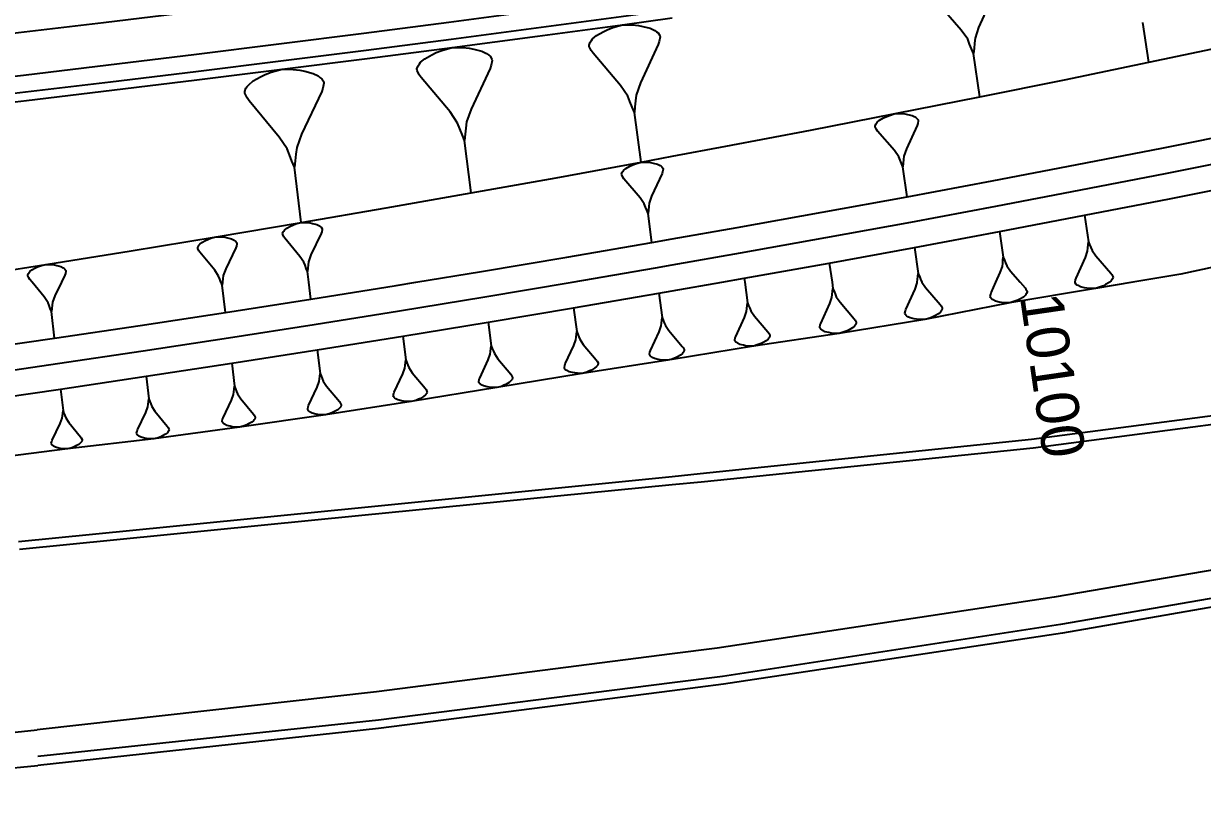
# Model space of a CAD drawing. Extents: x 389565 to 391267, y 804651 to 804848.
# Drawn here: x 390662 to 390731.1, y 804669.7 to 804715.2 of the extents above; entities that cross this region are included whole.
import ezdxf
from ezdxf.enums import TextEntityAlignment as Align

# ---------------------------------------------------------------- set-up
doc = ezdxf.new("R2010")
doc.units = 0
doc.layers.get('0').update_dxf_attribs({"linetype": 'CONTINUOUS'})
doc.styles.add('ARIAL', font='ARIAL.FON')

msp = doc.modelspace()

# ---------------------------------------------------------------- linework, layer by layer
at = {"color": 7}
for p, q in [((390716.9283, 804714.7699), (390715.5054, 804716.411)), ((390718.8363, 804716.8973), (390717.942, 804714.9179)), ((390696.1879, 804714.7894), (390696.5085, 804714.9175)), ((390696.5085, 804714.9175), (390697.0779, 804715.0793)), ((390697.0779, 804715.0793), (390697.6699, 804715.0752)), ((390697.6699, 804715.0752), (390698.013, 804715.0373)), ((390698.013, 804715.0373), (390698.2732, 804714.9881)), ((390698.2732, 804714.9881), (390698.7105, 804714.8786)), ((390698.7105, 804714.8786), (390698.9819, 804714.7464)), ((390717.942, 804714.9179), (390717.737, 804714.2963)), ((390727.9155, 804712.8869), (390727.5625, 804715.2235)), ((390695.26, 804714.1565), (390695.3317, 804714.2507)), ((390695.3317, 804714.2507), (390695.558, 804714.4504)), ((390695.558, 804714.4504), (390695.9503, 804714.6727)), ((390695.9503, 804714.6727), (390696.1879, 804714.7894)), ((390698.9819, 804714.7464), (390699.0761, 804714.6747)), ((390699.0761, 804714.6747), (390699.1704, 804714.603)), ((390699.1704, 804714.603), (390699.2759, 804714.4484)), ((390699.2871, 804714.3654), (390699.238, 804714.1053)), ((390699.2759, 804714.4484), (390699.2871, 804714.3654)), ((390717.3025, 804714.2329), (390716.9283, 804714.7699)), ((390717.4172, 804713.9538), (390717.3025, 804714.2329)), ((390717.737, 804714.2963), (390717.7068, 804713.9961)), ((390686.1675, 804713.4491), (390686.5075, 804713.5829)), ((390686.5075, 804713.5829), (390687.111, 804713.7511)), ((390687.111, 804713.7511), (390687.7375, 804713.7436)), ((390687.7375, 804713.7436), (390688.1005, 804713.7017)), ((390688.1005, 804713.7017), (390688.3755, 804713.6483)), ((390688.3755, 804713.6483), (390688.8378, 804713.53)), ((390688.8378, 804713.53), (390689.1244, 804713.3887)), ((390695.1278, 804713.8851), (390695.1883, 804714.0623)), ((390695.1391, 804713.8021), (390695.1278, 804713.8851)), ((390695.2559, 804713.5645), (390695.1391, 804713.8021)), ((390695.1883, 804714.0623), (390695.26, 804714.1565)), ((390695.3614, 804713.4098), (390695.2559, 804713.5645)), ((390699.1775, 804713.9281), (390698.1318, 804711.6738)), ((390699.238, 804714.1053), (390699.1775, 804713.9281)), ((390717.5319, 804713.6748), (390717.4172, 804713.9538)), ((390717.6466, 804713.3957), (390717.5319, 804713.6748)), ((390717.6767, 804713.6959), (390717.6466, 804713.3957)), ((390717.7068, 804713.9961), (390717.6767, 804713.6959)), ((390685.1057, 804712.6847), (390685.1821, 804712.7841)), ((390685.1821, 804712.7841), (390685.2585, 804712.8834)), ((390685.2585, 804712.8834), (390685.4991, 804713.0936)), ((390685.4991, 804713.0936), (390685.9154, 804713.3267)), ((390685.9154, 804713.3267), (390686.1675, 804713.4491)), ((390689.1244, 804713.3887), (390689.2237, 804713.3124)), ((390689.2237, 804713.3124), (390689.3231, 804713.236)), ((390689.3231, 804713.236), (390689.4339, 804713.0718)), ((390689.4454, 804712.9839), (390689.392, 804712.7088)), ((390689.4339, 804713.0718), (390689.4454, 804712.9839)), ((390696.9704, 804711.5161), (390695.3614, 804713.4098)), ((390718.0166, 804710.8614), (390717.6466, 804713.3957)), ((390675.8774, 804712.0325), (390676.1433, 804712.1599)), ((390676.1433, 804712.1599), (390676.5017, 804712.2989)), ((390676.5017, 804712.2989), (390677.1376, 804712.4728)), ((390677.1376, 804712.4728), (390677.7968, 804712.4616)), ((390677.7968, 804712.4616), (390678.1785, 804712.4156)), ((390678.1785, 804712.4156), (390678.4676, 804712.358)), ((390678.4676, 804712.358), (390678.9534, 804712.2311)), ((390678.9534, 804712.2311), (390679.2542, 804712.0809)), ((390685.0409, 804712.4975), (390685.1057, 804712.6847)), ((390685.0523, 804712.4097), (390685.0409, 804712.4975)), ((390685.1747, 804712.1576), (390685.0523, 804712.4097)), ((390685.2855, 804711.9933), (390685.1747, 804712.1576)), ((390689.3271, 804712.5216), (390688.2084, 804710.1413)), ((390689.392, 804712.7088), (390689.3271, 804712.5216)), ((390675.022, 804711.3613), (390675.1029, 804711.4654)), ((390675.1029, 804711.4654), (390675.1838, 804711.5695)), ((390675.1838, 804711.5695), (390675.4381, 804711.7894)), ((390675.4381, 804711.7894), (390675.8774, 804712.0325)), ((390679.2542, 804712.0809), (390679.3583, 804712)), ((390679.3583, 804712), (390679.4625, 804711.9191)), ((390679.4625, 804711.9191), (390679.5782, 804711.7457)), ((390679.5898, 804711.6532), (390679.5322, 804711.3641)), ((390679.5782, 804711.7457), (390679.5898, 804711.6532)), ((390686.9784, 804709.9806), (390685.2855, 804711.9933)), ((390697.3924, 804710.8975), (390696.9704, 804711.5161)), ((390698.1318, 804711.6738), (390697.8901, 804710.9651)), ((390674.9528, 804711.1646), (390675.022, 804711.3613)), ((390674.9644, 804711.0721), (390674.9528, 804711.1646)), ((390675.0918, 804710.8062), (390674.9644, 804711.0721)), ((390675.2075, 804710.6328), (390675.0918, 804710.8062)), ((390679.4629, 804711.1674), (390678.2733, 804708.6687)), ((390679.5322, 804711.3641), (390679.4629, 804711.1674)), ((390697.5204, 804710.5769), (390697.3924, 804710.8975)), ((390697.8901, 804710.9651), (390697.8522, 804710.6219)), ((390676.9782, 804708.506), (390675.2075, 804710.6328)), ((390688.2084, 804710.1413), (390687.9489, 804709.3925)), ((390697.6484, 804710.2563), (390697.5204, 804710.5769)), ((390697.7764, 804709.9357), (390697.6484, 804710.2563)), ((390697.8143, 804710.2788), (390697.7764, 804709.9357)), ((390697.8522, 804710.6219), (390697.8143, 804710.2788)), ((390687.4217, 804709.3236), (390686.9784, 804709.9806)), ((390687.9489, 804709.3925), (390687.9069, 804709.0296)), ((390698.1708, 804707.0321), (390697.7764, 804709.9357)), ((390711.9642, 804709.3091), (390712.0072, 804709.3665)), ((390712.0072, 804709.3665), (390712.1433, 804709.4885)), ((390712.1433, 804709.4885), (390712.3799, 804709.6249)), ((390712.3799, 804709.6249), (390712.5233, 804709.6967)), ((390712.5233, 804709.6967), (390712.7169, 804709.7757)), ((390712.7169, 804709.7757), (390713.061, 804709.8763)), ((390713.061, 804709.8763), (390713.4196, 804709.8765)), ((390713.4196, 804709.8765), (390713.6276, 804709.8551)), ((390713.6276, 804709.8551), (390713.7854, 804709.8265)), ((390713.7854, 804709.8265), (390714.0508, 804709.7621)), ((390714.0508, 804709.7621), (390714.2157, 804709.6834)), ((390714.2157, 804709.6834), (390714.2731, 804709.6404)), ((390714.2731, 804709.6404), (390714.3305, 804709.5974)), ((390714.3305, 804709.5974), (390714.3951, 804709.5042)), ((390714.4023, 804709.454), (390714.3737, 804709.2962)), ((390714.3951, 804709.5042), (390714.4023, 804709.454)), ((390678.2733, 804708.6687), (390677.9963, 804707.8822)), ((390687.5555, 804708.9837), (390687.4217, 804709.3236)), ((390687.6893, 804708.6437), (390687.5555, 804708.9837)), ((390687.8231, 804708.3037), (390687.6893, 804708.6437)), ((390687.865, 804708.6667), (390687.8231, 804708.3037)), ((390687.9069, 804709.0296), (390687.865, 804708.6667)), ((390711.8854, 804709.1442), (390711.9212, 804709.2517)), ((390711.8926, 804709.094), (390711.8854, 804709.1442)), ((390711.9644, 804708.9506), (390711.8926, 804709.094)), ((390711.9212, 804709.2517), (390711.9642, 804709.3091)), ((390712.029, 804708.8574), (390711.9644, 804708.9506)), ((390713.0121, 804707.7177), (390712.029, 804708.8574)), ((390714.3379, 804709.1886), (390713.7148, 804707.8185)), ((390714.3737, 804709.2962), (390714.3379, 804709.1886)), ((390677.4412, 804707.8124), (390676.9782, 804708.506)), ((390688.2251, 804705.2286), (390687.8231, 804708.3037)), ((390677.5802, 804707.454), (390677.4412, 804707.8124)), ((390677.7192, 804707.0956), (390677.5802, 804707.454)), ((390677.9503, 804707.5005), (390677.9042, 804707.1189)), ((390677.9963, 804707.8822), (390677.9503, 804707.5005)), ((390713.2705, 804707.345), (390713.0121, 804707.7177)), ((390713.3495, 804707.1514), (390713.2705, 804707.345)), ((390713.5717, 804707.3882), (390713.5503, 804707.1802)), ((390713.7148, 804707.8185), (390713.5717, 804707.3882)), ((390677.8582, 804706.7372), (390677.7192, 804707.0956)), ((390677.9042, 804707.1189), (390677.8582, 804706.7372)), ((390678.265, 804703.4994), (390677.8582, 804706.7372)), ((390697.1494, 804706.5475), (390697.2818, 804706.6643)), ((390697.2818, 804706.6643), (390697.5112, 804706.7943)), ((390697.5112, 804706.7943), (390697.6502, 804706.8626)), ((390697.6502, 804706.8626), (390697.8377, 804706.9375)), ((390697.8377, 804706.9375), (390698.1708, 804707.0321)), ((390698.1708, 804707.0321), (390698.517, 804707.0297)), ((390698.517, 804707.0297), (390698.7177, 804707.0075)), ((390698.7177, 804707.0075), (390698.8699, 804706.9788)), ((390698.8699, 804706.9788), (390699.1257, 804706.9147)), ((390699.1257, 804706.9147), (390699.2844, 804706.8374)), ((390699.2844, 804706.8374), (390699.3395, 804706.7955)), ((390699.3395, 804706.7955), (390699.3946, 804706.7535)), ((390699.3946, 804706.7535), (390699.4563, 804706.6631)), ((390699.4629, 804706.6146), (390699.4342, 804706.4624)), ((390699.4563, 804706.6631), (390699.4629, 804706.6146)), ((390713.4285, 804706.9578), (390713.3495, 804707.1514)), ((390713.5075, 804706.7642), (390713.4285, 804706.9578)), ((390713.5289, 804706.9722), (390713.5075, 804706.7642)), ((390713.7595, 804705.0074), (390713.5075, 804706.7642)), ((390713.5503, 804707.1802), (390713.5289, 804706.9722)), ((390697.0302, 804706.3336), (390697.0655, 804706.4372)), ((390697.0368, 804706.2851), (390697.0302, 804706.3336)), ((390697.105, 804706.1461), (390697.0368, 804706.2851)), ((390697.0655, 804706.4372), (390697.1074, 804706.4924)), ((390697.1667, 804706.0556), (390697.105, 804706.1461)), ((390697.1074, 804706.4924), (390697.1494, 804706.5475)), ((390698.1079, 804704.948), (390697.1667, 804706.0556)), ((390699.3988, 804706.3588), (390698.7872, 804705.0402)), ((390699.4342, 804706.4624), (390699.3988, 804706.3588)), ((390698.3547, 804704.5862), (390698.1079, 804704.948)), ((390698.4296, 804704.3987), (390698.3547, 804704.5862)), ((390698.6458, 804704.6257), (390698.6237, 804704.425)), ((390698.7872, 804705.0402), (390698.6458, 804704.6257)), ((390698.5045, 804704.2111), (390698.4296, 804704.3987)), ((390698.5793, 804704.0236), (390698.5045, 804704.2111)), ((390698.6015, 804704.2243), (390698.5793, 804704.0236)), ((390698.81, 804702.3253), (390698.5793, 804704.0236)), ((390698.6237, 804704.425), (390698.6015, 804704.2243)), ((390724.1483, 804703.9208), (390724.3782, 804702.3736)), ((390677.2874, 804703.0474), (390677.4147, 804703.1575)), ((390677.4147, 804703.1575), (390677.6345, 804703.2791)), ((390677.6345, 804703.2791), (390677.7675, 804703.3428)), ((390677.7675, 804703.3428), (390677.9468, 804703.4124)), ((390677.9468, 804703.4124), (390678.265, 804703.4994)), ((390678.265, 804703.4994), (390678.5948, 804703.4938)), ((390678.5948, 804703.4938), (390678.7858, 804703.4708)), ((390678.7858, 804703.4708), (390678.9304, 804703.4419)), ((390678.9304, 804703.4419), (390679.1735, 804703.3784)), ((390679.1735, 804703.3784), (390679.324, 804703.3033)), ((390679.324, 804703.3033), (390679.3761, 804703.2628)), ((390679.3761, 804703.2628), (390679.4282, 804703.2224)), ((390679.4282, 804703.2224), (390679.4861, 804703.1356)), ((390679.4861, 804703.1356), (390679.4919, 804703.0893)), ((390672.4392, 804702.3271), (390672.6565, 804702.4467)), ((390672.6565, 804702.4467), (390672.7881, 804702.5093)), ((390672.7881, 804702.5093), (390672.9653, 804702.5775)), ((390672.9653, 804702.5775), (390673.2798, 804702.6626)), ((390673.2798, 804702.6626), (390673.6055, 804702.6563)), ((390673.6055, 804702.6563), (390673.794, 804702.6331)), ((390673.794, 804702.6331), (390673.9368, 804702.6043)), ((390673.9368, 804702.6043), (390674.1767, 804702.5409)), ((390674.1767, 804702.5409), (390674.3251, 804702.4664)), ((390674.3251, 804702.4664), (390674.3765, 804702.4263)), ((390674.3765, 804702.4263), (390674.4278, 804702.3862)), ((390677.1718, 804702.8449), (390677.2065, 804702.9432)), ((390677.1776, 804702.7986), (390677.1718, 804702.8449)), ((390677.2414, 804702.6655), (390677.1776, 804702.7986)), ((390677.2065, 804702.9432), (390677.247, 804702.9953)), ((390677.2993, 804702.5788), (390677.2414, 804702.6655)), ((390677.247, 804702.9953), (390677.2874, 804703.0474)), ((390678.1852, 804701.5147), (390677.2993, 804702.5788)), ((390679.4284, 804702.8463), (390678.8332, 804701.5961)), ((390679.4631, 804702.9446), (390679.4284, 804702.8463)), ((390679.4919, 804703.0893), (390679.4631, 804702.9446)), ((390719.1688, 804702.97), (390719.3887, 804701.4638)), ((390672.1986, 804702.0189), (390672.2331, 804702.116)), ((390672.2042, 804701.9732), (390672.1986, 804702.0189)), ((390672.2668, 804701.8417), (390672.2042, 804701.9732)), ((390672.2331, 804702.116), (390672.2731, 804702.1674)), ((390672.3238, 804701.7559), (390672.2668, 804701.8417)), ((390672.2731, 804702.1674), (390672.3132, 804702.2187)), ((390672.3132, 804702.2187), (390672.4392, 804702.3271)), ((390673.1961, 804700.7028), (390672.3238, 804701.7559)), ((390674.4271, 804702.0148), (390673.8362, 804700.7816)), ((390674.4616, 804702.1118), (390674.4271, 804702.0148)), ((390674.4278, 804702.3862), (390674.4848, 804702.3004)), ((390674.4904, 804702.2546), (390674.4616, 804702.1118)), ((390674.4848, 804702.3004), (390674.4904, 804702.2546)), ((390714.1855, 804702.0378), (390714.4043, 804700.5123)), ((390724.2001, 804701.4434), (390724.3243, 804701.8234)), ((390724.3243, 804701.8234), (390724.3423, 804702.0068)), ((390724.3423, 804702.0068), (390724.3602, 804702.1902)), ((390724.3602, 804702.1902), (390724.3782, 804702.3736)), ((390724.3782, 804702.3736), (390724.4486, 804702.2033)), ((390724.4486, 804702.2033), (390724.5191, 804702.033)), ((390724.5191, 804702.033), (390724.5896, 804701.8628)), ((390724.5896, 804701.8628), (390724.819, 804701.5354)), ((390662.9924, 804700.9635), (390663.2993, 804701.045)), ((390663.2993, 804701.045), (390663.6168, 804701.0372)), ((390663.6168, 804701.0372), (390663.8005, 804701.0137)), ((390678.4169, 804701.1676), (390678.1852, 804701.5147)), ((390678.4864, 804700.9883), (390678.4169, 804701.1676)), ((390678.6946, 804701.2025), (390678.6716, 804701.0116)), ((390678.8332, 804701.5961), (390678.6946, 804701.2025)), ((390709.1985, 804701.1241), (390709.3569, 804700)), ((390719.335, 804700.9286), (390719.3529, 804701.107)), ((390719.3529, 804701.107), (390719.3708, 804701.2854)), ((390719.3708, 804701.2854), (390719.3887, 804701.4638)), ((390719.3887, 804701.4638), (390719.4569, 804701.298)), ((390719.4569, 804701.298), (390719.525, 804701.1321)), ((390719.525, 804701.1321), (390719.5932, 804700.9663)), ((390723.6569, 804700.2332), (390724.2001, 804701.4434)), ((390724.819, 804701.5354), (390725.6905, 804700.5353)), ((390662.2422, 804700.4228), (390662.2763, 804700.5172)), ((390662.2475, 804700.3782), (390662.2422, 804700.4228)), ((390662.3079, 804700.2496), (390662.2475, 804700.3782)), ((390662.2763, 804700.5172), (390662.3156, 804700.5671)), ((390662.3156, 804700.5671), (390662.355, 804700.617)), ((390662.355, 804700.617), (390662.4783, 804700.722)), ((390662.4783, 804700.722), (390662.6907, 804700.8375)), ((390662.6907, 804700.8375), (390662.8193, 804700.8979)), ((390662.8193, 804700.8979), (390662.9924, 804700.9635)), ((390663.8005, 804701.0137), (390663.9395, 804700.9849)), ((390663.9395, 804700.9849), (390664.1731, 804700.922)), ((390664.1731, 804700.922), (390664.3174, 804700.8486)), ((390664.4146, 804700.4078), (390664.2167, 804700)), ((390664.3174, 804700.8486), (390664.3673, 804700.8092)), ((390664.3673, 804700.8092), (390664.4171, 804700.7699)), ((390664.4487, 804700.5023), (390664.4146, 804700.4078)), ((390664.4171, 804700.7699), (390664.4722, 804700.686)), ((390664.4775, 804700.6414), (390664.4487, 804700.5023)), ((390664.4722, 804700.686), (390664.4775, 804700.6414)), ((390673.424, 804700.3595), (390673.1961, 804700.7028)), ((390673.4923, 804700.1823), (390673.424, 804700.3595)), ((390673.6984, 804700.3933), (390673.6752, 804700.2048)), ((390673.8362, 804700.7816), (390673.6984, 804700.3933)), ((390678.556, 804700.809), (390678.4864, 804700.9883)), ((390678.6255, 804700.6297), (390678.556, 804700.809)), ((390678.6486, 804700.8206), (390678.6255, 804700.6297)), ((390678.7046, 804700), (390678.6255, 804700.6297)), ((390678.6716, 804701.0116), (390678.6486, 804700.8206)), ((390714.3857, 804700.3318), (390714.4043, 804700.5123)), ((390714.4043, 804700.5123), (390714.4729, 804700.3443)), ((390718.9605, 804700), (390719.2131, 804700.5592)), ((390719.2131, 804700.5592), (390719.335, 804700.9286)), ((390719.5932, 804700.9663), (390719.8156, 804700.6471)), ((390719.8156, 804700.6471), (390720.3767, 804700)), ((390725.6905, 804700.5353), (390725.7478, 804700.4534)), ((390725.7478, 804700.4534), (390725.8117, 804700.3274)), ((390662.363, 804700.1657), (390662.3079, 804700.2496)), ((390662.4989, 804700), (390662.363, 804700.1657)), ((390663.2082, 804699.1349), (390662.4989, 804700)), ((390664.2167, 804700), (390663.8326, 804699.2086)), ((390673.5605, 804700.005), (390673.4923, 804700.1823)), ((390673.5624, 804700), (390673.5605, 804700.005)), ((390673.6287, 804699.8277), (390673.5624, 804700)), ((390673.65, 804700), (390673.6287, 804699.8277)), ((390673.8257, 804698.2274), (390673.6287, 804699.8277)), ((390673.652, 804700.0162), (390673.65, 804700)), ((390673.6752, 804700.2048), (390673.652, 804700.0162)), ((390678.8291, 804699.0097), (390678.7046, 804700)), ((390704.2079, 804700.2291), (390704.2396, 804700)), ((390704.2396, 804700), (390704.406, 804698.7971)), ((390709.3569, 804700), (390709.4081, 804699.6366)), ((390714.2243, 804699.5969), (390714.3486, 804699.9706)), ((390714.3486, 804699.9706), (390714.3516, 804700)), ((390714.3516, 804700), (390714.3672, 804700.1512)), ((390714.3672, 804700.1512), (390714.3857, 804700.3318)), ((390714.4729, 804700.3443), (390714.5415, 804700.1762)), ((390714.5415, 804700.1762), (390714.6101, 804700.0081)), ((390714.6101, 804700.0081), (390714.6157, 804700)), ((390714.6157, 804700), (390714.8345, 804699.6844)), ((390714.8345, 804699.6844), (390715.6881, 804698.6948)), ((390718.6817, 804699.3828), (390718.9605, 804700)), ((390720.3767, 804700), (390720.6612, 804699.6718)), ((390720.6612, 804699.6718), (390720.7168, 804699.592)), ((390723.6013, 804699.999), (390723.6015, 804700)), ((390723.6079, 804699.9548), (390723.6013, 804699.999)), ((390723.6015, 804700), (390723.6258, 804700.1382)), ((390723.6653, 804699.873), (390723.6079, 804699.9548)), ((390723.6258, 804700.1382), (390723.6569, 804700.2332)), ((390723.716, 804699.8353), (390723.6653, 804699.873)), ((390723.7668, 804699.7977), (390723.716, 804699.8353)), ((390723.9126, 804699.729), (390723.7668, 804699.7977)), ((390724.1467, 804699.6734), (390723.9126, 804699.729)), ((390724.2859, 804699.6489), (390724.1467, 804699.6734)), ((390725.0882, 804699.7229), (390724.7853, 804699.6327)), ((390725.2585, 804699.7934), (390725.0882, 804699.7229)), ((390725.3845, 804699.8573), (390725.2585, 804699.7934)), ((390725.5925, 804699.9785), (390725.3845, 804699.8573)), ((390725.6162, 804700), (390725.5925, 804699.9785)), ((390725.7119, 804700.0866), (390725.6162, 804700)), ((390725.7496, 804700.1374), (390725.7119, 804700.0866)), ((390725.7872, 804700.1882), (390725.7496, 804700.1374)), ((390725.8183, 804700.2832), (390725.7872, 804700.1882)), ((390725.8117, 804700.3274), (390725.8183, 804700.2832)), ((390663.4287, 804698.7992), (390663.2082, 804699.1349)), ((390663.8326, 804699.2086), (390663.6963, 804698.8308)), ((390699.2137, 804699.3526), (390699.406, 804697.9363)), ((390709.2303, 804698.7446), (390709.3524, 804699.1086)), ((390709.3524, 804699.1086), (390709.371, 804699.2846)), ((390709.371, 804699.2846), (390709.3895, 804699.4606)), ((390709.3895, 804699.4606), (390709.4081, 804699.6366)), ((390709.4081, 804699.6366), (390709.4745, 804699.4726)), ((390709.4745, 804699.4726), (390709.541, 804699.3086)), ((390709.541, 804699.3086), (390709.6075, 804699.1445)), ((390709.6075, 804699.1445), (390709.8254, 804698.8285)), ((390713.6832, 804698.4072), (390714.2243, 804699.5969)), ((390718.627, 804699.155), (390718.6512, 804699.2904)), ((390718.6333, 804699.112), (390718.627, 804699.155)), ((390718.6889, 804699.0322), (390718.6333, 804699.112)), ((390718.6512, 804699.2904), (390718.6817, 804699.3828)), ((390718.7382, 804698.9955), (390718.6889, 804699.0322)), ((390718.7875, 804698.9587), (390718.7382, 804698.9955)), ((390720.3619, 804699.0128), (390720.2391, 804698.9509)), ((390720.5645, 804699.1303), (390720.3619, 804699.0128)), ((390720.681, 804699.2352), (390720.5645, 804699.1303)), ((390720.7178, 804699.2845), (390720.681, 804699.2352)), ((390720.7168, 804699.592), (390720.7787, 804699.4692)), ((390720.7545, 804699.3338), (390720.7178, 804699.2845)), ((390720.785, 804699.4262), (390720.7545, 804699.3338)), ((390720.7787, 804699.4692), (390720.785, 804699.4262)), ((390724.4693, 804699.6309), (390724.2859, 804699.6489)), ((390724.7853, 804699.6327), (390724.4693, 804699.6309)), ((390663.4944, 804698.626), (390663.4287, 804698.7992)), ((390663.56, 804698.4529), (390663.4944, 804698.626)), ((390663.6257, 804698.2798), (390663.56, 804698.4529)), ((390663.6492, 804698.4634), (390663.6257, 804698.2798)), ((390663.8099, 804696.7188), (390663.6257, 804698.2798)), ((390663.6728, 804698.6471), (390663.6492, 804698.4634)), ((390663.6963, 804698.8308), (390663.6728, 804698.6471)), ((390694.216, 804698.4948), (390694.4004, 804697.1113)), ((390704.2328, 804697.9393), (390704.3512, 804698.2892)), ((390704.3512, 804698.2892), (390704.3694, 804698.4585)), ((390704.3694, 804698.4585), (390704.3877, 804698.6278)), ((390704.3877, 804698.6278), (390704.406, 804698.7971)), ((390704.406, 804698.7971), (390704.4695, 804698.6392)), ((390704.4695, 804698.6392), (390704.5331, 804698.4812)), ((390704.5331, 804698.4812), (390704.5966, 804698.3232)), ((390704.5966, 804698.3232), (390704.8056, 804698.0185)), ((390708.7, 804697.5863), (390709.2303, 804698.7446)), ((390709.8254, 804698.8285), (390710.6551, 804697.8618)), ((390713.6273, 804698.1768), (390713.6521, 804698.3138)), ((390713.6521, 804698.3138), (390713.6832, 804698.4072)), ((390715.6881, 804698.6948), (390715.7442, 804698.6139)), ((390715.7444, 804698.3026), (390715.7071, 804698.2527)), ((390715.7442, 804698.6139), (390715.8065, 804698.4894)), ((390715.7817, 804698.3524), (390715.7444, 804698.3026)), ((390715.8128, 804698.4458), (390715.7817, 804698.3524)), ((390715.8065, 804698.4894), (390715.8128, 804698.4458)), ((390718.9292, 804698.8915), (390718.7875, 804698.9587)), ((390719.1569, 804698.8368), (390718.9292, 804698.8915)), ((390719.2923, 804698.8127), (390719.1569, 804698.8368)), ((390719.4707, 804698.7948), (390719.2923, 804698.8127)), ((390719.7783, 804698.7957), (390719.4707, 804698.7948)), ((390720.0732, 804698.8827), (390719.7783, 804698.7957)), ((390720.2391, 804698.9509), (390720.0732, 804698.8827)), ((390689.215, 804697.6555), (390689.3958, 804696.2725)), ((390699.3506, 804697.4343), (390699.3691, 804697.6016)), ((390699.3691, 804697.6016), (390699.3875, 804697.769)), ((390699.3875, 804697.769), (390699.406, 804697.9363)), ((390699.406, 804697.9363), (390699.4685, 804697.78)), ((390699.4685, 804697.78), (390699.5309, 804697.6236)), ((390699.5309, 804697.6236), (390699.5934, 804697.4672)), ((390703.7197, 804696.8259), (390704.2328, 804697.9393)), ((390704.8056, 804698.0185), (390705.6017, 804697.0863)), ((390708.6695, 804697.4953), (390708.7, 804697.5863)), ((390710.6551, 804697.8618), (390710.7096, 804697.7828)), ((390710.7096, 804697.7828), (390710.77, 804697.6612)), ((390710.776, 804697.6187), (390710.7455, 804697.5277)), ((390710.77, 804697.6612), (390710.776, 804697.6187)), ((390713.6336, 804698.1332), (390713.6273, 804698.1768)), ((390713.6897, 804698.0523), (390713.6336, 804698.1332)), ((390713.7395, 804698.015), (390713.6897, 804698.0523)), ((390713.7893, 804697.9776), (390713.7395, 804698.015)), ((390713.9326, 804697.9092), (390713.7893, 804697.9776)), ((390714.163, 804697.8533), (390713.9326, 804697.9092)), ((390714.3, 804697.8285), (390714.163, 804697.8533)), ((390714.4806, 804697.8099), (390714.3, 804697.8285)), ((390714.792, 804697.8101), (390714.4806, 804697.8099)), ((390715.0908, 804697.8974), (390714.792, 804697.8101)), ((390715.2589, 804697.966), (390715.0908, 804697.8974)), ((390715.3834, 804698.0284), (390715.2589, 804697.966)), ((390715.5888, 804698.1468), (390715.3834, 804698.0284)), ((390715.7071, 804698.2527), (390715.5888, 804698.1468)), ((390694.3635, 804696.7846), (390694.3819, 804696.948)), ((390694.3819, 804696.948), (390694.4004, 804697.1113)), ((390694.4004, 804697.1113), (390694.461, 804696.9585)), ((390694.461, 804696.9585), (390694.5216, 804696.8057)), ((390698.7226, 804695.989), (390699.2327, 804697.0886)), ((390699.2327, 804697.0886), (390699.3506, 804697.4343)), ((390699.5934, 804697.4672), (390699.7992, 804697.1655)), ((390699.7992, 804697.1655), (390700, 804696.9291)), ((390700, 804696.9291), (390700.584, 804696.2418)), ((390705.6017, 804697.0863), (390705.6539, 804697.0101)), ((390705.6539, 804697.0101), (390705.7118, 804696.893)), ((390708.645, 804697.3618), (390708.6695, 804697.4953)), ((390708.651, 804697.3193), (390708.645, 804697.3618)), ((390708.7054, 804697.2403), (390708.651, 804697.3193)), ((390708.7539, 804697.2038), (390708.7054, 804697.2403)), ((390708.8024, 804697.1673), (390708.7539, 804697.2038)), ((390708.9419, 804697.1002), (390708.8024, 804697.1673)), ((390709.1664, 804697.0452), (390708.9419, 804697.1002)), ((390709.2999, 804697.0206), (390709.1664, 804697.0452)), ((390709.4759, 804697.0021), (390709.2999, 804697.0206)), ((390709.7794, 804697.0015), (390709.4759, 804697.0021)), ((390710.0709, 804697.0859), (390709.7794, 804697.0015)), ((390710.2349, 804697.1524), (390710.0709, 804697.0859)), ((390710.3564, 804697.2129), (390710.2349, 804697.1524)), ((390710.557, 804697.3278), (390710.3564, 804697.2129)), ((390710.6725, 804697.4308), (390710.557, 804697.3278)), ((390710.709, 804697.4793), (390710.6725, 804697.4308)), ((390710.7455, 804697.5277), (390710.709, 804697.4793)), ((390684.2106, 804696.835), (390684.3878, 804695.4526)), ((390689.3769, 804696.1092), (390689.3958, 804696.2725)), ((390689.3958, 804696.2725), (390689.456, 804696.1195)), ((390693.7283, 804695.2115), (390694.229, 804696.2839)), ((390694.229, 804696.2839), (390694.345, 804696.6212)), ((390694.345, 804696.6212), (390694.3635, 804696.7846)), ((390694.5216, 804696.8057), (390694.5822, 804696.6528)), ((390694.5822, 804696.6528), (390694.7824, 804696.3577)), ((390694.7824, 804696.3577), (390695.5465, 804695.4538)), ((390700.584, 804696.2418), (390700.6355, 804696.1664)), ((390703.6662, 804696.61), (390703.6901, 804696.7384)), ((390703.6718, 804696.5691), (390703.6662, 804696.61)), ((390703.7241, 804696.4929), (390703.6718, 804696.5691)), ((390703.6901, 804696.7384), (390703.7197, 804696.8259)), ((390703.7706, 804696.4577), (390703.7241, 804696.4929)), ((390703.8172, 804696.4224), (390703.7706, 804696.4577)), ((390703.9513, 804696.3576), (390703.8172, 804696.4224)), ((390704.1672, 804696.3041), (390703.9513, 804696.3576)), ((390704.2956, 804696.2801), (390704.1672, 804696.3041)), ((390704.4649, 804696.2619), (390704.2956, 804696.2801)), ((390704.7569, 804696.2606), (390704.4649, 804696.2619)), ((390705.0376, 804696.3411), (390704.7569, 804696.2606)), ((390705.1956, 804696.4047), (390705.0376, 804696.3411)), ((390705.3127, 804696.4626), (390705.1956, 804696.4047)), ((390705.5059, 804696.5727), (390705.3127, 804696.4626)), ((390705.6174, 804696.6715), (390705.5059, 804696.5727)), ((390705.6526, 804696.7181), (390705.6174, 804696.6715)), ((390705.6879, 804696.7646), (390705.6526, 804696.7181)), ((390705.7174, 804696.8521), (390705.6879, 804696.7646)), ((390705.7118, 804696.893), (390705.7174, 804696.8521)), ((390679.203, 804696.0331), (390679.3755, 804694.6605)), ((390689.2225, 804695.446), (390689.3392, 804695.7828)), ((390689.3392, 804695.7828), (390689.3581, 804695.946)), ((390689.3581, 804695.946), (390689.3769, 804696.1092)), ((390689.456, 804696.1195), (390689.5161, 804695.9666)), ((390689.5161, 804695.9666), (390689.5763, 804695.8137)), ((390689.5763, 804695.8137), (390689.7757, 804695.5183)), ((390689.7757, 804695.5183), (390690.5371, 804694.613)), ((390698.6692, 804695.7757), (390698.6931, 804695.9026)), ((390698.6747, 804695.7352), (390698.6692, 804695.7757)), ((390698.7261, 804695.6598), (390698.6747, 804695.7352)), ((390698.6931, 804695.9026), (390698.7226, 804695.989)), ((390698.7721, 804695.6248), (390698.7261, 804695.6598)), ((390698.818, 804695.5899), (390698.7721, 804695.6248)), ((390698.9504, 804695.5254), (390698.818, 804695.5899)), ((390699.1637, 804695.472), (390698.9504, 804695.5254)), ((390700.1809, 804695.5689), (390700.0245, 804695.5064)), ((390700.2968, 804695.6258), (390700.1809, 804695.5689)), ((390700.4881, 804695.7342), (390700.2968, 804695.6258)), ((390700.5985, 804695.8317), (390700.4881, 804695.7342)), ((390700.6335, 804695.8776), (390700.5985, 804695.8317)), ((390700.6684, 804695.9236), (390700.6335, 804695.8776)), ((390700.6355, 804696.1664), (390700.6924, 804696.0505)), ((390700.6979, 804696.01), (390700.6684, 804695.9236)), ((390700.6924, 804696.0505), (390700.6979, 804696.01)), ((390674.1923, 804695.2498), (390674.3583, 804693.9006)), ((390684.2126, 804694.6273), (390684.3301, 804694.9635)), ((390684.3301, 804694.9635), (390684.3493, 804695.1266)), ((390684.3493, 804695.1266), (390684.3686, 804695.2896)), ((390684.3686, 804695.2896), (390684.3878, 804695.4526)), ((390684.3878, 804695.4526), (390684.4476, 804695.2997)), ((390684.4476, 804695.2997), (390684.5073, 804695.1468)), ((390684.5073, 804695.1468), (390684.567, 804694.9939)), ((390684.567, 804694.9939), (390684.7655, 804694.6982)), ((390688.7193, 804694.3754), (390689.2225, 804695.446)), ((390693.6756, 804695.0034), (390693.6993, 804695.1272)), ((390693.6809, 804694.9638), (390693.6756, 804695.0034)), ((390693.7309, 804694.89), (390693.6809, 804694.9638)), ((390693.6993, 804695.1272), (390693.7283, 804695.2115)), ((390693.7757, 804694.8558), (390693.7309, 804694.89)), ((390693.8205, 804694.8215), (390693.7757, 804694.8558)), ((390695.2645, 804694.853), (390695.1512, 804694.7977)), ((390695.4516, 804694.9584), (390695.2645, 804694.853)), ((390695.5597, 804695.0533), (390695.4516, 804694.9584)), ((390695.5465, 804695.4538), (390695.5966, 804695.38)), ((390695.5939, 804695.0981), (390695.5597, 804695.0533)), ((390695.6282, 804695.1429), (390695.5939, 804695.0981)), ((390695.5966, 804695.38), (390695.6519, 804695.2667)), ((390695.6572, 804695.2272), (390695.6282, 804695.1429)), ((390695.6519, 804695.2667), (390695.6572, 804695.2272)), ((390699.2906, 804695.448), (390699.1637, 804695.472)), ((390699.458, 804695.4295), (390699.2906, 804695.448)), ((390699.7467, 804695.4275), (390699.458, 804695.4295)), ((390700, 804695.4995), (390699.7467, 804695.4275)), ((390700.0245, 804695.5064), (390700, 804695.4995)), ((390669.1784, 804694.4853), (390669.3381, 804693.1607)), ((390679.1995, 804693.8418), (390679.3169, 804694.1752)), ((390679.3169, 804694.1752), (390679.3364, 804694.337)), ((390679.3364, 804694.337), (390679.356, 804694.4988)), ((390679.356, 804694.4988), (390679.3755, 804694.6605)), ((390679.3755, 804694.6605), (390679.4344, 804694.5086)), ((390679.4344, 804694.5086), (390679.4933, 804694.3567)), ((390679.4933, 804694.3567), (390679.5522, 804694.2048)), ((390679.5522, 804694.2048), (390679.7485, 804693.9107)), ((390683.7072, 804693.5589), (390684.2126, 804694.6273)), ((390684.7655, 804694.6982), (390685.524, 804693.7918)), ((390688.6661, 804694.1675), (390688.6902, 804694.2912)), ((390688.6713, 804694.128), (390688.6661, 804694.1675)), ((390688.6902, 804694.2912), (390688.7193, 804694.3754)), ((390690.5493, 804694.2127), (390690.441, 804694.1181)), ((390690.5371, 804694.613), (390690.587, 804694.5391)), ((390690.5836, 804694.2574), (390690.5493, 804694.2127)), ((390690.618, 804694.302), (390690.5836, 804694.2574)), ((390690.587, 804694.5391), (390690.642, 804694.4257)), ((390690.6471, 804694.3862), (390690.618, 804694.302)), ((390690.642, 804694.4257), (390690.6471, 804694.3862)), ((390693.9496, 804694.7583), (390693.8205, 804694.8215)), ((390694.1578, 804694.7056), (390693.9496, 804694.7583)), ((390694.2816, 804694.6818), (390694.1578, 804694.7056)), ((390694.445, 804694.6634), (390694.2816, 804694.6818)), ((390694.727, 804694.6607), (390694.445, 804694.6634)), ((390694.9984, 804694.7371), (390694.727, 804694.6607)), ((390695.1512, 804694.7977), (390694.9984, 804694.7371)), ((390664.1616, 804693.7394), (390664.3107, 804692.4757)), ((390674.2996, 804693.4238), (390674.3192, 804693.5827)), ((390674.3192, 804693.5827), (390674.3388, 804693.7417)), ((390674.3388, 804693.7417), (390674.3583, 804693.9006)), ((390674.3583, 804693.9006), (390674.4159, 804693.7512)), ((390674.4159, 804693.7512), (390674.4734, 804693.6017)), ((390674.4734, 804693.6017), (390674.5309, 804693.4523)), ((390674.5309, 804693.4523), (390674.7231, 804693.1629)), ((390678.6952, 804692.7826), (390679.1995, 804693.8418)), ((390679.7485, 804693.9107), (390680.4991, 804693.0092)), ((390683.6535, 804693.3513), (390683.6778, 804693.4749)), ((390683.6778, 804693.4749), (390683.7072, 804693.5589)), ((390685.524, 804693.7918), (390685.5736, 804693.7179)), ((390685.604, 804693.4809), (390685.5696, 804693.4363)), ((390685.5736, 804693.7179), (390685.6283, 804693.6044)), ((390685.6334, 804693.5649), (390685.604, 804693.4809)), ((390685.6283, 804693.6044), (390685.6334, 804693.5649)), ((390688.7211, 804694.0541), (390688.6713, 804694.128)), ((390688.7658, 804694.0197), (390688.7211, 804694.0541)), ((390688.8105, 804693.9854), (390688.7658, 804694.0197)), ((390688.9394, 804693.9218), (390688.8105, 804693.9854)), ((390689.1473, 804693.8686), (390688.9394, 804693.9218)), ((390689.271, 804693.8446), (390689.1473, 804693.8686)), ((390689.4343, 804693.8258), (390689.271, 804693.8446)), ((390689.716, 804693.8224), (390689.4343, 804693.8258)), ((390689.9875, 804693.8981), (390689.716, 804693.8224)), ((390690.1404, 804693.9583), (390689.9875, 804693.8981)), ((390690.2538, 804694.0133), (390690.1404, 804693.9583)), ((390690.441, 804694.1181), (390690.2538, 804694.0133)), ((390669.2793, 804692.6928), (390669.2989, 804692.8488)), ((390669.2989, 804692.8488), (390669.3185, 804693.0047)), ((390669.3185, 804693.0047), (390669.3381, 804693.1607)), ((390669.3381, 804693.1607), (390669.3942, 804693.0139)), ((390669.3942, 804693.0139), (390669.4503, 804692.867)), ((390669.4503, 804692.867), (390669.5064, 804692.7202)), ((390673.6853, 804692.0568), (390674.1834, 804693.0964)), ((390674.1834, 804693.0964), (390674.2996, 804693.4238)), ((390674.7231, 804693.1629), (390675.4585, 804692.2751)), ((390678.6659, 804692.6992), (390678.6952, 804692.7826)), ((390680.4991, 804693.0092), (390680.5482, 804692.9357)), ((390680.5482, 804692.9357), (390680.6022, 804692.823)), ((390680.6071, 804692.7838), (390680.5777, 804692.7004)), ((390680.6022, 804692.823), (390680.6071, 804692.7838)), ((390683.6586, 804693.3118), (390683.6535, 804693.3513)), ((390683.7082, 804693.2379), (390683.6586, 804693.3118)), ((390683.7528, 804693.2035), (390683.7082, 804693.2379)), ((390683.7973, 804693.169), (390683.7528, 804693.2035)), ((390683.9259, 804693.1052), (390683.7973, 804693.169)), ((390684.1335, 804693.0516), (390683.9259, 804693.1052)), ((390684.2571, 804693.0272), (390684.1335, 804693.0516)), ((390684.4201, 804693.008), (390684.2571, 804693.0272)), ((390684.7017, 804693.0039), (390684.4201, 804693.008)), ((390684.9731, 804693.0789), (390684.7017, 804693.0039)), ((390685.126, 804693.1386), (390684.9731, 804693.0789)), ((390685.2394, 804693.1933), (390685.126, 804693.1386)), ((390685.4268, 804693.2976), (390685.2394, 804693.1933)), ((390685.5351, 804693.3918), (390685.4268, 804693.2976)), ((390685.5696, 804693.4363), (390685.5351, 804693.3918)), ((390664.2535, 804692.0296), (390664.2726, 804692.1783)), ((390664.2726, 804692.1783), (390664.2916, 804692.327)), ((390664.2916, 804692.327), (390664.3107, 804692.4757)), ((390664.3107, 804692.4757), (390664.3639, 804692.3355)), ((390664.3639, 804692.3355), (390664.417, 804692.1954)), ((390664.417, 804692.1954), (390664.4702, 804692.0552)), ((390668.673, 804691.3527), (390669.1644, 804692.3718)), ((390669.1644, 804692.3718), (390669.2793, 804692.6928)), ((390669.5064, 804692.7202), (390669.6943, 804692.4357)), ((390669.6943, 804692.4357), (390670.4139, 804691.5626)), ((390675.4585, 804692.2751), (390675.5065, 804692.2027)), ((390675.5065, 804692.2027), (390675.5593, 804692.0918)), ((390675.5593, 804692.0918), (390675.5641, 804692.0533)), ((390678.6414, 804692.5766), (390678.6659, 804692.6992)), ((390678.6464, 804692.5374), (390678.6414, 804692.5766)), ((390678.6954, 804692.4639), (390678.6464, 804692.5374)), ((390678.7396, 804692.4296), (390678.6954, 804692.4639)), ((390678.7837, 804692.3953), (390678.7396, 804692.4296)), ((390678.9112, 804692.3317), (390678.7837, 804692.3953)), ((390679.1171, 804692.2779), (390678.9112, 804692.3317)), ((390679.2397, 804692.2535), (390679.1171, 804692.2779)), ((390679.4015, 804692.234), (390679.2397, 804692.2535)), ((390679.6809, 804692.2292), (390679.4015, 804692.234)), ((390679.9505, 804692.3029), (390679.6809, 804692.2292)), ((390680.1024, 804692.3619), (390679.9505, 804692.3029)), ((390680.2151, 804692.4159), (390680.1024, 804692.3619)), ((390680.4014, 804692.5189), (390680.2151, 804692.4159)), ((390680.5092, 804692.6121), (390680.4014, 804692.5189)), ((390680.5434, 804692.6563), (390680.5092, 804692.6121)), ((390680.5777, 804692.7004), (390680.5434, 804692.6563)), ((390663.672, 804690.7529), (390664.1432, 804691.7237)), ((390664.1432, 804691.7237), (390664.2535, 804692.0296)), ((390664.4702, 804692.0552), (390664.6487, 804691.7834)), ((390664.6487, 804691.7834), (390665.3329, 804690.9489)), ((390670.4139, 804691.5626), (390670.4608, 804691.4914)), ((390670.4608, 804691.4914), (390670.5124, 804691.3825)), ((390670.5124, 804691.3825), (390670.5169, 804691.3446)), ((390673.6319, 804691.8546), (390673.6562, 804691.975)), ((390673.6366, 804691.816), (390673.6319, 804691.8546)), ((390673.6847, 804691.7437), (390673.6366, 804691.816)), ((390673.6562, 804691.975), (390673.6853, 804692.0568)), ((390673.728, 804691.7099), (390673.6847, 804691.7437)), ((390673.7713, 804691.6761), (390673.728, 804691.7099)), ((390673.8964, 804691.6132), (390673.7713, 804691.6761)), ((390674.0986, 804691.5598), (390673.8964, 804691.6132)), ((390674.219, 804691.5355), (390674.0986, 804691.5598)), ((390674.378, 804691.5159), (390674.219, 804691.5355)), ((390674.6525, 804691.5106), (390674.378, 804691.5159)), ((390674.9176, 804691.5824), (390674.6525, 804691.5106)), ((390675.0671, 804691.6399), (390674.9176, 804691.5824)), ((390675.178, 804691.6927), (390675.0671, 804691.6399)), ((390675.3612, 804691.7935), (390675.178, 804691.6927)), ((390675.4674, 804691.8848), (390675.3612, 804691.7935)), ((390675.5012, 804691.9281), (390675.4674, 804691.8848)), ((390675.535, 804691.9714), (390675.5012, 804691.9281)), ((390675.5641, 804692.0533), (390675.535, 804691.9714)), ((390663.6444, 804690.6764), (390663.672, 804690.7529)), ((390665.3329, 804690.9489), (390665.3776, 804690.8809)), ((390665.3776, 804690.8809), (390665.4265, 804690.7769)), ((390665.4307, 804690.7408), (390665.4031, 804690.6643)), ((390665.4265, 804690.7769), (390665.4307, 804690.7408)), ((390668.6201, 804691.1543), (390668.6443, 804691.2724)), ((390668.6247, 804691.1165), (390668.6201, 804691.1543)), ((390668.6716, 804691.0454), (390668.6247, 804691.1165)), ((390668.6443, 804691.2724), (390668.673, 804691.3527)), ((390668.714, 804691.0121), (390668.6716, 804691.0454)), ((390668.7564, 804690.9788), (390668.714, 804691.0121)), ((390668.8791, 804690.9168), (390668.7564, 804690.9788)), ((390669.0775, 804690.8639), (390668.8791, 804690.9168)), ((390669.1956, 804690.8398), (390669.0775, 804690.8639)), ((390669.3515, 804690.8202), (390669.1956, 804690.8398)), ((390669.621, 804690.8143), (390669.3515, 804690.8202)), ((390669.8813, 804690.884), (390669.621, 804690.8143)), ((390670.0282, 804690.9401), (390669.8813, 804690.884)), ((390670.1371, 804690.9917), (390670.0282, 804690.9401)), ((390670.3172, 804691.0902), (390670.1371, 804690.9917)), ((390670.4217, 804691.1795), (390670.3172, 804691.0902)), ((390670.4549, 804691.222), (390670.4217, 804691.1795)), ((390670.4882, 804691.2644), (390670.4549, 804691.222)), ((390670.5169, 804691.3446), (390670.4882, 804691.2644)), ((390663.6211, 804690.5638), (390663.6444, 804690.6764)), ((390663.6254, 804690.5277), (390663.6211, 804690.5638)), ((390663.67, 804690.4598), (390663.6254, 804690.5277)), ((390663.7104, 804690.4279), (390663.67, 804690.4598)), ((390663.7507, 804690.3961), (390663.7104, 804690.4279)), ((390663.8676, 804690.3366), (390663.7507, 804690.3961)), ((390664.0566, 804690.2857), (390663.8676, 804690.3366)), ((390664.1692, 804690.2624), (390664.0566, 804690.2857)), ((390664.3179, 804690.2433), (390664.1692, 804690.2624)), ((390664.5749, 804690.2371), (390664.3179, 804690.2433)), ((390664.8234, 804690.303), (390664.5749, 804690.2371)), ((390664.9636, 804690.3562), (390664.8234, 804690.303)), ((390665.0676, 804690.405), (390664.9636, 804690.3562)), ((390665.2396, 804690.4986), (390665.0676, 804690.405)), ((390665.3394, 804690.5836), (390665.2396, 804690.4986)), ((390665.3713, 804690.6239), (390665.3394, 804690.5836)), ((390665.4031, 804690.6643), (390665.3713, 804690.6239))]:
    msp.add_line(p, q, dxfattribs=at)
at = {"color": 1}
msp.add_line((390700, 804699.4906), (390702.9026, 804700), dxfattribs=at)
at = {"color": 252}
for p, q in [((390642.729, 804671.705), (390662.793, 804673.767)), ((390642.801, 804669.698), (390662.826, 804671.693))]:
    msp.add_line(p, q, dxfattribs=at)
at = {"color": 7, "linetype": 'CONTINUOUS'}
for points in [[(390700, 804707.3744), (390703.138, 804707.9617), (390708.1015, 804708.9097), (390713.061, 804709.8763), (390718.0166, 804710.8614), (390722.9682, 804711.8649), (390727.9155, 804712.8869), (390732.8587, 804713.9273), (390737.7976, 804714.9862), (390742.714, 804716.1781), (390747.6253, 804717.3883), (390752.5316, 804718.6168), (390757.4327, 804719.8635), (390760.1055, 804720.5517), (390762.3288, 804721.127), (390767.2218, 804722.3958), (390772.1121, 804723.6678), (390776.9997, 804724.943), (390781.8847, 804726.2214), (390786.7671, 804727.503), (390791.647, 804728.7877), (390796.5244, 804730.0756), (390800, 804730.9961)], [(390700, 804702.5342), (390703.7967, 804703.2008), (390708.7799, 804704.0948), (390713.7595, 804705.0074), (390718.7354, 804705.9386), (390723.7075, 804706.8883), (390728.6757, 804707.8565), (390733.64, 804708.8433), (390738.6003, 804709.8485), (390743.5788, 804710.732), (390748.5538, 804711.6342), (390753.5253, 804712.5549), (390758.4931, 804713.4941), (390761.2031, 804714.0145), (390763.4575, 804714.4503), (390768.4204, 804715.4122), (390773.3821, 804716.3776), (390778.3427, 804717.3466), (390783.3022, 804718.319), (390788.2606, 804719.2949), (390793.218, 804720.2743), (390798.1744, 804721.2572), (390800, 804721.6206)], [(390700, 804701.0124), (390704.0023, 804701.7149), (390708.9892, 804702.6095), (390713.9725, 804703.5226), (390718.9521, 804704.4543), (390723.9279, 804705.4046), (390728.8998, 804706.3734), (390733.8679, 804707.3607), (390738.8319, 804708.3665), (390743.814, 804709.2506), (390748.7927, 804710.1533), (390753.7679, 804711.0746), (390758.7395, 804712.0144), (390761.4515, 804712.5352), (390763.7076, 804712.9713), (390768.6741, 804713.9338), (390773.6395, 804714.8999), (390778.6038, 804715.8695), (390783.567, 804716.8425), (390788.5291, 804717.8191), (390793.4902, 804718.7992), (390798.4503, 804719.7828), (390800, 804720.0913)], [(390600, 804708.3059), (390601.8052, 804708.462), (390606.8029, 804708.9066), (390611.7996, 804709.3637), (390616.795, 804709.8333), (390621.7893, 804710.3154), (390626.7824, 804710.81), (390631.7742, 804711.317), (390636.7647, 804711.8365), (390641.7539, 804712.3686), (390646.7418, 804712.913), (390651.7283, 804713.47), (390656.7134, 804714.0394), (390661.697, 804714.6212), (390666.6792, 804715.2156), (390671.6599, 804715.8223), (390676.639, 804716.4416), (390681.6166, 804717.0733), (390686.5926, 804717.7174), (390691.5669, 804718.3739), (390696.5396, 804719.0429), (390700, 804719.5172)], [(390800, 804713.029), (390799.7272, 804712.9591), (390794.8246, 804711.5681), (390789.8583, 804710.5139), (390784.8207, 804709.8528), (390779.7905, 804709.1566), (390774.7999, 804708.2392), (390769.7819, 804707.48), (390764.7595, 804706.749), (390762.4785, 804706.4179), (390759.756, 804705.9089), (390754.7649, 804704.9928), (390749.7702, 804704.0957), (390744.7647, 804703.2637), (390739.7544, 804702.4617), (390734.7609, 804701.549), (390729.7912, 804700.4747), (390726.969, 804700)], [(390656.5725, 804700), (390658.3043, 804700.2641), (390663.2993, 804701.045), (390668.2912, 804701.8445), (390673.2798, 804702.6626), (390678.265, 804703.4994), (390683.2468, 804704.3547), (390688.2251, 804705.2286), (390693.1998, 804706.1211), (390698.1708, 804707.0321), (390700, 804707.3744)], [(390684.9838, 804700), (390688.8261, 804700.6302), (390693.8198, 804701.4685), (390698.81, 804702.3253), (390700, 804702.5342)], [(390694.125, 804700), (390699.0118, 804700.839), (390700, 804701.0124)], [(390600, 804688.8933), (390603.491, 804689.2403), (390608.5304, 804689.7603), (390613.5677, 804690.299), (390618.6029, 804690.8566), (390623.6358, 804691.4329), (390628.6665, 804692.028), (390633.6947, 804692.6419), (390638.7205, 804693.2746), (390643.7438, 804693.9259), (390648.7645, 804694.5961), (390653.7824, 804695.2849), (390658.7976, 804695.9925), (390663.8099, 804696.7188), (390668.8193, 804697.4637), (390673.8257, 804698.2274), (390678.8291, 804699.0097), (390683.8292, 804699.8106), (390684.9838, 804700)], [(390600, 804687.386), (390603.622, 804687.746), (390608.6651, 804688.2663), (390613.7062, 804688.8054), (390618.7451, 804689.3633), (390623.7818, 804689.94), (390628.8162, 804690.5355), (390633.8482, 804691.1498), (390638.8777, 804691.7828), (390643.9047, 804692.4346), (390648.9291, 804693.1051), (390653.9508, 804693.7944), (390658.9697, 804694.5024), (390663.9857, 804695.2291), (390668.9989, 804695.9745), (390674.009, 804696.7386), (390679.016, 804697.5214), (390684.0199, 804698.3228), (390689.0206, 804699.1429), (390694.0179, 804699.9816), (390694.125, 804700)], [(390726.969, 804700), (390724.7853, 804699.6327), (390719.7783, 804698.7957), (390714.792, 804697.8101), (390709.7794, 804697.0015), (390704.7569, 804696.2606), (390700, 804695.4696)], [(390700, 804695.4696), (390699.7467, 804695.4275), (390694.727, 804694.6607), (390689.716, 804693.8224), (390684.7017, 804693.0039), (390679.6809, 804692.2292), (390674.6525, 804691.5106), (390669.621, 804690.8143), (390664.5749, 804690.2371), (390659.5366, 804689.5934), (390654.4837, 804689.076), (390649.4466, 804688.4184), (390644.4122, 804687.7314), (390639.391, 804686.9115), (390634.3461, 804686.308), (390629.2935, 804685.7771), (390624.244, 804685.2139), (390619.1844, 804684.752), (390614.1218, 804684.3247), (390609.0695, 804683.7845), (390604.0152, 804683.2632), (390600, 804682.8643)]]:
    msp.add_lwpolyline(points, dxfattribs=at)
at = {"color": 1, "linetype": 'CONTINUOUS'}
for points in [[(390702.9026, 804700), (390704.2079, 804700.2291), (390709.1985, 804701.1241), (390714.1855, 804702.0378), (390719.1688, 804702.97), (390724.1483, 804703.9208), (390729.124, 804704.8902), (390734.0957, 804705.8781), (390739.0634, 804706.8845), (390744.0493, 804707.7692), (390749.0317, 804708.6725), (390754.0106, 804709.5944), (390758.9858, 804710.5348), (390761.6998, 804711.056), (390763.9576, 804711.4923), (390768.9279, 804712.4555), (390773.897, 804713.4222), (390778.8649, 804714.3924), (390783.8318, 804715.3661), (390788.7976, 804716.3433), (390793.7624, 804717.3241), (390798.7262, 804718.3084), (390800, 804718.562)], [(390600, 804704.7929), (390602.111, 804704.9754), (390607.1174, 804705.4208), (390612.1228, 804705.8787), (390617.127, 804706.3491), (390622.13, 804706.832), (390627.1317, 804707.3274), (390632.1322, 804707.8354), (390637.1315, 804708.3558), (390642.1294, 804708.8887), (390647.126, 804709.4342), (390652.1211, 804709.9921), (390657.1149, 804710.5625), (390662.1073, 804711.1454), (390667.0981, 804711.7407), (390672.0875, 804712.3486), (390677.0753, 804712.9689), (390682.0616, 804713.6017), (390687.0462, 804714.2469), (390692.0293, 804714.9046), (390697.0106, 804715.5747), (390700, 804715.9845)], [(390600, 804704.291), (390602.1546, 804704.4773), (390607.1624, 804704.9228), (390612.1689, 804705.3808), (390617.1744, 804705.8513), (390622.1786, 804706.3344), (390627.1816, 804706.8299), (390632.1834, 804707.338), (390637.1839, 804707.8586), (390642.183, 804708.3916), (390647.1808, 804708.9372), (390652.1773, 804709.4952), (390657.1723, 804710.0658), (390662.1659, 804710.6488), (390667.158, 804711.2443), (390672.1486, 804711.8523), (390677.1376, 804712.4728), (390682.1251, 804713.1057), (390687.111, 804713.7511), (390692.0953, 804714.409), (390697.0779, 804715.0793), (390700, 804715.4798)], [(390600, 804685.8788), (390603.7531, 804686.2518), (390608.7999, 804686.7724), (390613.8447, 804687.3118), (390618.8874, 804687.8701), (390623.9278, 804688.4472), (390628.9659, 804689.043), (390634.0016, 804689.6577), (390639.0349, 804690.2911), (390644.0656, 804690.9433), (390649.0937, 804691.6142), (390654.1191, 804692.3039), (390659.1418, 804693.0123), (390664.1616, 804693.7394), (390669.1784, 804694.4853), (390674.1923, 804695.2498), (390679.203, 804696.0331), (390684.2106, 804696.835), (390689.215, 804697.6555), (390694.216, 804698.4948), (390699.2137, 804699.3526), (390700, 804699.4906)]]:
    msp.add_lwpolyline(points, dxfattribs=at)
at = {"color": 2, "linetype": 'CONTINUOUS'}
msp.add_lwpolyline([(390600, 804705.7966), (390602.0236, 804705.9716), (390607.0276, 804706.4167), (390612.0304, 804706.8744), (390617.0321, 804707.3446), (390622.0326, 804707.8273), (390627.0319, 804708.3225), (390632.0299, 804708.8301), (390637.0267, 804709.3503), (390642.0221, 804709.883), (390647.0162, 804710.4281), (390652.0089, 804710.9858), (390657.0002, 804711.5559), (390661.9901, 804712.1385), (390666.9784, 804712.7335), (390671.9653, 804713.3411), (390676.9507, 804713.9611), (390681.9344, 804714.5935), (390686.9166, 804715.2385), (390691.8972, 804715.8958), (390696.8761, 804716.5656), (390700, 804716.9939)], dxfattribs=at)
at = {"color": 252, "linetype": 'CONTINUOUS'}
for points in [[(390777.5427, 804700), (390775.808, 804699.616), (390760.087, 804696.544), (390740.919, 804693.381), (390721.051, 804690.786), (390701.638, 804688.769), (390700, 804688.6048)], [(390775.875, 804699.245), (390760.178, 804696.059), (390741.04, 804692.899), (390721.13, 804690.285), (390701.682, 804688.291), (390700, 804688.1253)], [(390761.763, 804688.817), (390742.106, 804684.917), (390722.377, 804681.538), (390702.629, 804678.565), (390700, 804678.2283)], [(390700, 804688.6048), (390681.593, 804686.759), (390661.698, 804684.796)], [(390700, 804688.1253), (390681.61, 804686.314), (390661.752, 804684.331)], [(390761.65, 804687.158), (390742.314, 804683.316), (390722.733, 804679.947), (390702.931, 804676.899), (390700, 804676.5259)], [(390761.78, 804686.67), (390742.469, 804682.85), (390722.856, 804679.438), (390703.008, 804676.447), (390700, 804676.0608)], [(390700, 804678.2283), (390682.674, 804676.009), (390662.793, 804673.767)], [(390700, 804676.5259), (390682.794, 804674.336), (390662.839, 804672.214)], [(390700, 804676.0608), (390682.787, 804673.851), (390662.826, 804671.693)]]:
    msp.add_lwpolyline(points, dxfattribs=at)

# ---------------------------------------------------------------- texts
at = {"color": 2, "style": 'ARIAL'}
msp.add_text('10100', height=2.5, rotation=278.307, dxfattribs=at).set_placement((390722.8283, 804699.5359), align=Align.TOP_LEFT)

doc.saveas('drawing.dxf')
